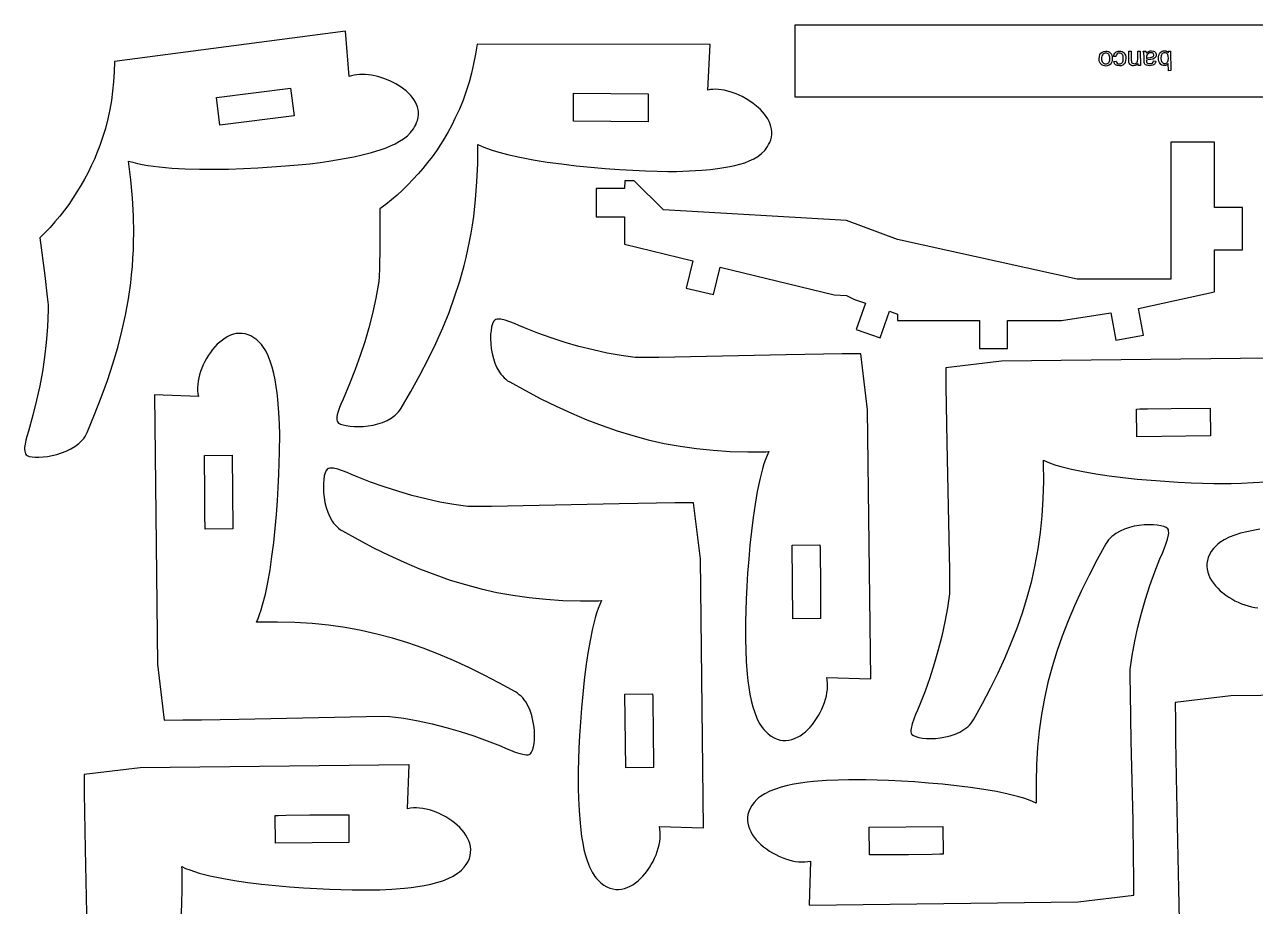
# Model space of a CAD drawing. Extents: x 592 to 1172, y 617 to 997.
# Drawn here: x 884.7 to 996.6, y 723.2 to 803.4 of the extents above; entities that cross this region are included whole.
import ezdxf

# ---------------------------------------------------------------- set-up
doc = ezdxf.new("R2010")
doc.units = 0
doc.layers.add('Default Layer', color=1, linetype='CONTINUOUS')

msp = doc.modelspace()

# ---------------------------------------------------------------- linework, layer by layer
at = {"layer": 'Default Layer'}
for points in [[(914.61, 791.34), (915.38, 791.52), (916.23, 791.73), (917.11, 792), (917.55, 792.16), (917.97, 792.33), (918.39, 792.53), (918.78, 792.75), (919.15, 792.99), (919.49, 793.26), (919.79, 793.56), (920.04, 793.89), (920.15, 794.07), (920.25, 794.26), (920.33, 794.45), (920.4, 794.65), (920.46, 794.91), (920.49, 795.16), (920.49, 795.4), (920.46, 795.64), (920.4, 795.87), (920.32, 796.1), (920.22, 796.32), (920.09, 796.54), (919.94, 796.75), (919.77, 796.95), (919.59, 797.14), (919.38, 797.33), (919.17, 797.5), (918.94, 797.67), (918.44, 797.97), (917.91, 798.24), (917.36, 798.46), (916.79, 798.63), (916.23, 798.75), (915.67, 798.81), (915.14, 798.82), (914.89, 798.8), (914.65, 798.76), (914.42, 798.71), (914.2, 798.64), (913.85, 802.76), (892.85, 800), (892.82, 799.06), (892.76, 798.17), (892.69, 797.31), (892.58, 796.47), (892.44, 795.63), (892.26, 794.78), (892.03, 793.92), (891.75, 793.01), (891.53, 792.38), (891.29, 791.75), (891.03, 791.13), (890.75, 790.52), (890.46, 789.91), (890.14, 789.31), (889.8, 788.72), (889.45, 788.15), (889.08, 787.58), (888.7, 787.02), (888.3, 786.48), (887.88, 785.95), (887.45, 785.43), (887, 784.93), (886.54, 784.44), (886.06, 783.97), (886.52, 780.56), (886.75, 778.61), (886.82, 777.88), (886.84, 777.43), (886.77, 775.89), (886.65, 774.46), (886.5, 773.12), (886.31, 771.82), (886.07, 770.54), (885.78, 769.23), (885.44, 767.86), (885.04, 766.4), (884.89, 765.92), (884.81, 765.59), (884.73, 765.24), (884.69, 764.91), (884.69, 764.75), (884.7, 764.6), (884.73, 764.47), (884.77, 764.35), (884.84, 764.26), (884.93, 764.19), (885.11, 764.12), (885.36, 764.07), (885.65, 764.05), (885.99, 764.05), (886.37, 764.07), (886.77, 764.11), (887.19, 764.19), (887.62, 764.29), (888.05, 764.43), (888.47, 764.59), (888.88, 764.79), (889.26, 765.01), (889.61, 765.28), (889.92, 765.58), (890.06, 765.74), (890.18, 765.92), (890.29, 766.1), (890.38, 766.29), (891.05, 767.91), (891.66, 769.48), (892.22, 771.02), (892.72, 772.53), (893.16, 774.01), (893.54, 775.49), (893.87, 776.95), (894.13, 778.42), (894.34, 779.89), (894.42, 780.63), (894.49, 781.37), (894.54, 782.12), (894.58, 782.88), (894.6, 783.64), (894.61, 784.41), (894.58, 785.98), (894.49, 787.59), (894.34, 789.24), (894.13, 790.95), (894.52, 790.84), (894.94, 790.73), (895.39, 790.64), (895.88, 790.55), (896.93, 790.42), (898.08, 790.32), (899.3, 790.25), (900.58, 790.22), (901.9, 790.21), (903.24, 790.23), (904.58, 790.28), (905.9, 790.34), (907.18, 790.42), (908.4, 790.51), (909.55, 790.61), (910.61, 790.71), (911.55, 790.83), (912.36, 790.94), (914.61, 791.34)], [(954.76, 803.35), (1021.53, 803.35), (1021.53, 796.75), (954.76, 796.75), (954.76, 803.35)], [(946.26, 790.12), (947.04, 790.2), (947.91, 790.3), (948.82, 790.45), (949.28, 790.54), (949.73, 790.66), (950.16, 790.8), (950.58, 790.97), (950.98, 791.16), (951.35, 791.38), (951.68, 791.64), (951.98, 791.93), (952.11, 792.1), (952.23, 792.27), (952.34, 792.45), (952.44, 792.64), (952.53, 792.88), (952.59, 793.13), (952.62, 793.37), (952.63, 793.61), (952.6, 793.85), (952.55, 794.09), (952.48, 794.32), (952.38, 794.55), (952.26, 794.78), (952.12, 795), (951.96, 795.21), (951.78, 795.42), (951.59, 795.63), (951.39, 795.82), (950.94, 796.19), (950.44, 796.52), (949.92, 796.81), (949.39, 797.06), (948.84, 797.25), (948.3, 797.39), (947.78, 797.46), (947.52, 797.48), (947.28, 797.47), (947.05, 797.45), (946.82, 797.41), (947.02, 801.55), (925.84, 801.58), (925.68, 800.66), (925.51, 799.79), (925.32, 798.95), (925.1, 798.13), (924.85, 797.31), (924.56, 796.5), (924.22, 795.67), (923.82, 794.81), (923.52, 794.21), (923.2, 793.62), (922.86, 793.04), (922.5, 792.47), (922.13, 791.9), (921.73, 791.35), (921.33, 790.82), (920.9, 790.29), (920.46, 789.78), (920, 789.28), (919.53, 788.79), (919.05, 788.32), (918.55, 787.86), (918.04, 787.42), (917.52, 787), (916.98, 786.6), (916.98, 783.16), (916.96, 781.2), (916.93, 780.46), (916.89, 780.02), (916.61, 778.5), (916.31, 777.1), (915.98, 775.79), (915.62, 774.53), (915.21, 773.28), (914.75, 772.02), (914.23, 770.71), (913.64, 769.32), (913.44, 768.86), (913.31, 768.55), (913.19, 768.21), (913.1, 767.88), (913.08, 767.73), (913.07, 767.58), (913.08, 767.45), (913.11, 767.33), (913.16, 767.23), (913.24, 767.15), (913.42, 767.05), (913.65, 766.97), (913.94, 766.91), (914.28, 766.86), (914.65, 766.83), (915.06, 766.83), (915.48, 766.84), (915.92, 766.89), (916.37, 766.96), (916.81, 767.07), (917.24, 767.21), (917.65, 767.39), (918.03, 767.6), (918.38, 767.86), (918.53, 768), (918.68, 768.16), (918.81, 768.33), (918.92, 768.5), (919.8, 770.02), (920.62, 771.49), (921.37, 772.94), (922.07, 774.37), (922.7, 775.79), (923.28, 777.2), (923.79, 778.61), (924.25, 780.03), (924.65, 781.46), (924.83, 782.18), (925, 782.91), (925.15, 783.65), (925.28, 784.39), (925.41, 785.14), (925.52, 785.91), (925.7, 787.46), (925.82, 789.07), (925.89, 790.73), (925.91, 792.45), (926.28, 792.28), (926.68, 792.13), (927.12, 791.97), (927.59, 791.83), (928.61, 791.55), (929.73, 791.3), (930.94, 791.07), (932.2, 790.87), (933.51, 790.69), (934.84, 790.53), (936.17, 790.4), (937.49, 790.28), (938.77, 790.19), (940, 790.12), (941.15, 790.07), (942.21, 790.03), (943.16, 790.02), (943.97, 790.02), (946.26, 790.12)], [(983.59, 800.27), (983.58, 800.1), (983.55, 799.96), (983.49, 799.84), (983.4, 799.74), (983.31, 799.68), (983.22, 799.63), (983.11, 799.6), (983, 799.59), (982.87, 799.6), (982.75, 799.64), (982.65, 799.69), (982.56, 799.77), (982.49, 799.86), (982.43, 799.97), (982.4, 800.1), (982.39, 800.24), (982.41, 800.47), (982.46, 800.63), (982.55, 800.76), (982.68, 800.86), (982.82, 800.92), (982.99, 800.94), (983.11, 800.93), (983.23, 800.9), (983.33, 800.84), (983.42, 800.77), (983.5, 800.67), (983.55, 800.56), (983.58, 800.42), (983.59, 800.27)], [(983.37, 800.27), (983.36, 800.39), (983.34, 800.49), (983.31, 800.57), (983.26, 800.64), (983.2, 800.69), (983.14, 800.73), (983.07, 800.75), (982.99, 800.76), (982.91, 800.75), (982.84, 800.73), (982.77, 800.69), (982.72, 800.63), (982.67, 800.56), (982.64, 800.48), (982.62, 800.38), (982.61, 800.26), (982.62, 800.15), (982.64, 800.05), (982.67, 799.97), (982.72, 799.9), (982.78, 799.84), (982.85, 799.81), (982.92, 799.78), (982.99, 799.78), (983.07, 799.78), (983.14, 799.81), (983.21, 799.85), (983.27, 799.9), (983.31, 799.97), (983.35, 800.05), (983.36, 800.15), (983.37, 800.27)], [(983.91, 800.45), (983.7, 800.47), (983.72, 800.58), (983.76, 800.67), (983.81, 800.75), (983.87, 800.82), (983.95, 800.87), (984.03, 800.91), (984.13, 800.94), (984.23, 800.95), (984.35, 800.94), (984.47, 800.91), (984.57, 800.85), (984.65, 800.78), (984.72, 800.68), (984.78, 800.57), (984.81, 800.44), (984.82, 800.28), (984.8, 800.09), (984.75, 799.92), (984.67, 799.78), (984.54, 799.68), (984.4, 799.62), (984.24, 799.6), (984.05, 799.63), (983.96, 799.66), (983.89, 799.71), (983.83, 799.77), (983.78, 799.83), (983.75, 799.92), (983.72, 800.01), (983.93, 800.04), (983.97, 799.93), (984.04, 799.85), (984.13, 799.8), (984.23, 799.78), (984.31, 799.79), (984.38, 799.81), (984.44, 799.85), (984.49, 799.9), (984.54, 799.97), (984.57, 800.06), (984.59, 800.28), (984.57, 800.5), (984.54, 800.59), (984.49, 800.65), (984.44, 800.7), (984.38, 800.74), (984.31, 800.76), (984.23, 800.77), (984.11, 800.75), (984.02, 800.69), (983.95, 800.59), (983.91, 800.45)], [(986.13, 800.93), (986.14, 799.65), (985.94, 799.64), (985.94, 799.83), (985.86, 799.73), (985.77, 799.67), (985.66, 799.63), (985.53, 799.61), (985.42, 799.62), (985.32, 799.65), (985.23, 799.7), (985.17, 799.76), (985.13, 799.84), (985.1, 799.92), (985.09, 800.13), (985.08, 800.93), (985.3, 800.93), (985.31, 800.14), (985.32, 800.03), (985.33, 799.95), (985.37, 799.89), (985.43, 799.84), (985.5, 799.81), (985.58, 799.8), (985.71, 799.83), (985.82, 799.89), (985.86, 799.95), (985.89, 800.02), (985.92, 800.23), (985.91, 800.93), (986.13, 800.93)], [(986.67, 800.78), (986.79, 800.86), (986.9, 800.92), (987.02, 800.96), (987.14, 800.97), (987.33, 800.94), (987.41, 800.91), (987.47, 800.87), (987.52, 800.81), (987.56, 800.75), (987.58, 800.68), (987.59, 800.6), (987.58, 800.51), (987.54, 800.43), (987.49, 800.36), (987.43, 800.31), (987.28, 800.23), (987.08, 800.2), (986.85, 800.16), (986.69, 800.12), (986.69, 800.06), (986.71, 799.95), (986.75, 799.88), (986.86, 799.82), (987, 799.81), (987.14, 799.82), (987.23, 799.86), (987.3, 799.94), (987.34, 800.05), (987.55, 800.03), (987.52, 799.9), (987.46, 799.8), (987.38, 799.73), (987.27, 799.67), (987.13, 799.64), (986.97, 799.62), (986.82, 799.63), (986.7, 799.66), (986.61, 799.7), (986.55, 799.76), (986.51, 799.82), (986.48, 799.91), (986.47, 800.11), (986.47, 800.4), (986.45, 800.78), (986.4, 800.94), (986.63, 800.94), (986.67, 800.78)], [(986.69, 800.29), (986.84, 800.34), (987.05, 800.38), (987.24, 800.42), (987.29, 800.45), (987.32, 800.49), (987.35, 800.54), (987.35, 800.6), (987.34, 800.68), (987.29, 800.74), (987.2, 800.78), (987.09, 800.8), (986.97, 800.78), (986.87, 800.74), (986.78, 800.67), (986.72, 800.59), (986.7, 800.5), (986.69, 800.37), (986.69, 800.29)], [(988.69, 800.95), (988.89, 800.95), (988.9, 799.18), (988.69, 799.17), (988.68, 799.81), (988.61, 799.73), (988.53, 799.68), (988.43, 799.65), (988.33, 799.63), (988.21, 799.64), (988.1, 799.68), (988.01, 799.74), (987.93, 799.81), (987.87, 799.91), (987.82, 800.02), (987.79, 800.15), (987.78, 800.28), (987.79, 800.44), (987.82, 800.57), (987.87, 800.69), (987.94, 800.79), (988.02, 800.87), (988.12, 800.93), (988.22, 800.96), (988.33, 800.98), (988.44, 800.97), (988.53, 800.93), (988.62, 800.87), (988.69, 800.79), (988.69, 800.95)], [(988.7, 800.3), (988.68, 800.5), (988.63, 800.63), (988.57, 800.7), (988.51, 800.76), (988.43, 800.79), (988.35, 800.8), (988.28, 800.79), (988.22, 800.77), (988.16, 800.73), (988.1, 800.67), (988.06, 800.6), (988.03, 800.52), (988, 800.3), (988.03, 800.08), (988.06, 800), (988.11, 799.93), (988.22, 799.84), (988.28, 799.82), (988.35, 799.81), (988.42, 799.82), (988.48, 799.84), (988.54, 799.88), (988.59, 799.94), (988.64, 800.01), (988.67, 800.09), (988.7, 800.3)], [(902.45, 794.21), (902.13, 796.74), (908.87, 797.59), (909.2, 795.06), (902.45, 794.21)], [(934.59, 794.58), (934.6, 797.13), (941.4, 797.08), (941.39, 794.53), (934.59, 794.58)], [(988.91, 792.66), (988.9, 780.21), (980.4, 780.21), (964.06, 783.84), (959.42, 785.55), (942.79, 786.51), (940.1, 789.17), (939.25, 789.17), (939.24, 788.45), (936.67, 788.45), (936.66, 785.89), (939.24, 785.89), (939.24, 783.39), (945.44, 781.89), (944.84, 779.41), (947.32, 778.82), (947.92, 781.3), (958.31, 778.81), (959.42, 778.75), (960.16, 778.38), (961.14, 778.05), (960.31, 775.64), (962.49, 774.89), (963.32, 777.3), (964.06, 777.04), (964.06, 776.48), (971.52, 776.48), (971.52, 773.93), (974.07, 773.93), (974.07, 776.48), (978.98, 776.48), (983.46, 777.17), (983.92, 774.67), (986.43, 775.13), (985.98, 777.57), (992.89, 779.08), (992.89, 782.9), (995.44, 782.9), (995.44, 786.73), (992.89, 786.73), (992.89, 792.66), (988.91, 792.66)], [(953.94, 773.35), (946.69, 773.19), (942.36, 773.11), (940.89, 773.09), (940.21, 773.1), (938.94, 773.28), (937.65, 773.51), (936.37, 773.79), (935.09, 774.11), (933.83, 774.48), (932.58, 774.88), (931.35, 775.32), (930.15, 775.79), (929.63, 776.02), (929.24, 776.18), (928.81, 776.35), (928.38, 776.49), (927.98, 776.58), (927.8, 776.6), (927.65, 776.59), (927.53, 776.57), (927.43, 776.51), (927.32, 776.37), (927.23, 776.16), (927.15, 775.88), (927.1, 775.56), (927.06, 775.19), (927.05, 774.79), (927.07, 774.36), (927.12, 773.92), (927.2, 773.47), (927.31, 773.02), (927.45, 772.58), (927.64, 772.17), (927.86, 771.78), (927.99, 771.6), (928.13, 771.43), (928.28, 771.27), (928.44, 771.13), (928.61, 770.99), (928.8, 770.88), (930.22, 770.09), (931.63, 769.35), (933.03, 768.67), (934.42, 768.03), (935.8, 767.44), (937.19, 766.91), (938.58, 766.43), (939.98, 766), (941.4, 765.62), (942.83, 765.3), (944.29, 765.03), (945.77, 764.82), (947.29, 764.67), (948.85, 764.57), (950.44, 764.53), (952.08, 764.54), (952.35, 764.55), (952.2, 764.21), (952.05, 763.84), (951.91, 763.43), (951.78, 762.98), (951.53, 762.01), (951.31, 760.93), (951.1, 759.78), (950.93, 758.57), (950.77, 757.31), (950.64, 756.04), (950.53, 754.76), (950.43, 753.5), (950.36, 752.29), (950.3, 751.13), (950.23, 749.06), (950.23, 747.47), (950.26, 746.55), (950.3, 745.48), (950.39, 744.31), (950.46, 743.71), (950.54, 743.11), (950.64, 742.51), (950.76, 741.93), (950.91, 741.37), (951.08, 740.83), (951.27, 740.34), (951.49, 739.88), (951.75, 739.48), (951.89, 739.3), (952.04, 739.14), (952.3, 738.89), (952.57, 738.69), (952.84, 738.53), (953.11, 738.42), (953.38, 738.34), (953.64, 738.3), (953.91, 738.3), (954.18, 738.32), (954.44, 738.38), (954.7, 738.47), (954.95, 738.59), (955.2, 738.73), (955.44, 738.9), (955.68, 739.09), (955.9, 739.29), (956.12, 739.52), (956.33, 739.76), (956.52, 740.02), (956.7, 740.29), (956.88, 740.57), (957.03, 740.85), (957.18, 741.15), (957.3, 741.45), (957.42, 741.75), (957.51, 742.05), (957.59, 742.35), (957.64, 742.65), (957.68, 742.94), (957.7, 743.23), (957.7, 743.51), (957.67, 743.77), (957.62, 744.03), (961.6, 743.89), (961.62, 743.92), (961.34, 768.36), (960.73, 773.44), (959.03, 773.43), (957.33, 773.41), (953.94, 773.35)], [(904.17, 740.24), (911.42, 740.4), (915.75, 740.48), (917.22, 740.5), (917.9, 740.49), (919.17, 740.31), (920.46, 740.08), (921.74, 739.8), (923.01, 739.48), (924.28, 739.11), (925.53, 738.71), (926.76, 738.27), (927.96, 737.8), (928.48, 737.57), (928.87, 737.41), (929.3, 737.24), (929.73, 737.1), (930.13, 737.01), (930.3, 736.99), (930.46, 737), (930.58, 737.02), (930.68, 737.08), (930.79, 737.22), (930.88, 737.43), (930.96, 737.71), (931.01, 738.03), (931.05, 738.4), (931.05, 738.8), (931.04, 739.23), (930.99, 739.67), (930.91, 740.12), (930.8, 740.57), (930.65, 741.01), (930.47, 741.42), (930.25, 741.81), (930.12, 741.99), (929.98, 742.16), (929.83, 742.32), (929.67, 742.46), (929.49, 742.6), (929.31, 742.71), (927.88, 743.5), (926.48, 744.24), (925.08, 744.92), (923.69, 745.56), (922.31, 746.15), (920.92, 746.68), (919.53, 747.16), (918.13, 747.59), (916.71, 747.97), (915.28, 748.29), (913.82, 748.56), (912.33, 748.77), (910.82, 748.92), (909.26, 749.02), (907.67, 749.06), (906.03, 749.05), (905.76, 749.04), (905.91, 749.38), (906.06, 749.75), (906.2, 750.16), (906.33, 750.61), (906.58, 751.58), (906.8, 752.65), (907, 753.81), (907.18, 755.02), (907.34, 756.28), (907.47, 757.55), (907.58, 758.83), (907.68, 760.09), (907.75, 761.3), (907.81, 762.46), (907.87, 764.53), (907.88, 766.12), (907.85, 767.04), (907.8, 768.11), (907.72, 769.28), (907.65, 769.88), (907.57, 770.48), (907.47, 771.08), (907.35, 771.66), (907.2, 772.22), (907.03, 772.76), (906.84, 773.25), (906.61, 773.71), (906.36, 774.11), (906.22, 774.29), (906.07, 774.45), (905.81, 774.7), (905.54, 774.9), (905.27, 775.06), (905, 775.17), (904.73, 775.25), (904.46, 775.29), (904.2, 775.29), (903.93, 775.27), (903.67, 775.21), (903.41, 775.12), (903.16, 775), (902.91, 774.86), (902.67, 774.69), (902.43, 774.5), (902.21, 774.3), (901.99, 774.07), (901.78, 773.83), (901.59, 773.57), (901.4, 773.3), (901.23, 773.02), (901.08, 772.74), (900.93, 772.44), (900.8, 772.14), (900.69, 771.84), (900.6, 771.54), (900.52, 771.24), (900.46, 770.94), (900.43, 770.65), (900.41, 770.36), (900.41, 770.08), (900.44, 769.82), (900.49, 769.56), (896.51, 769.7), (896.49, 769.67), (896.77, 745.23), (897.38, 740.15), (899.08, 740.16), (900.77, 740.18), (904.17, 740.24)], [(992.52, 765.97), (985.82, 765.9), (985.8, 768.42), (986.08, 768.43), (986.79, 768.45), (988.94, 768.47), (992.5, 768.49), (992.52, 765.97)], [(903.57, 764.23), (903.63, 757.54), (901.11, 757.51), (901.1, 757.79), (901.08, 758.5), (901.06, 760.66), (901.04, 764.21), (903.57, 764.23)], [(938.74, 759.81), (931.48, 759.65), (927.15, 759.57), (925.68, 759.55), (925, 759.56), (923.73, 759.74), (922.44, 759.97), (921.16, 760.25), (919.89, 760.57), (918.62, 760.94), (917.37, 761.34), (916.14, 761.78), (914.94, 762.25), (914.42, 762.48), (914.03, 762.64), (913.6, 762.81), (913.17, 762.95), (912.77, 763.04), (912.6, 763.06), (912.44, 763.05), (912.32, 763.03), (912.22, 762.97), (912.11, 762.83), (912.02, 762.61), (911.94, 762.34), (911.89, 762.02), (911.86, 761.65), (911.85, 761.25), (911.86, 760.82), (911.91, 760.38), (911.99, 759.93), (912.1, 759.48), (912.25, 759.04), (912.43, 758.63), (912.65, 758.24), (912.78, 758.06), (912.92, 757.89), (913.07, 757.73), (913.23, 757.58), (913.41, 757.45), (913.59, 757.34), (915.02, 756.55), (916.42, 755.81), (917.82, 755.13), (919.21, 754.49), (920.59, 753.9), (921.98, 753.37), (923.37, 752.88), (924.77, 752.46), (926.19, 752.08), (927.62, 751.76), (929.08, 751.49), (930.57, 751.28), (932.08, 751.13), (933.64, 751.03), (935.23, 750.99), (936.87, 751), (937.14, 751.01), (936.99, 750.67), (936.84, 750.3), (936.7, 749.88), (936.57, 749.44), (936.32, 748.47), (936.1, 747.39), (935.9, 746.24), (935.72, 745.03), (935.56, 743.77), (935.43, 742.5), (935.32, 741.22), (935.22, 739.96), (935.15, 738.75), (935.09, 737.59), (935.03, 735.52), (935.02, 733.93), (935.05, 733.01), (935.1, 731.94), (935.19, 730.77), (935.25, 730.17), (935.33, 729.56), (935.43, 728.97), (935.55, 728.39), (935.7, 727.83), (935.87, 727.29), (936.06, 726.8), (936.29, 726.34), (936.54, 725.94), (936.68, 725.76), (936.83, 725.59), (937.09, 725.35), (937.36, 725.15), (937.63, 724.99), (937.9, 724.88), (938.17, 724.8), (938.44, 724.76), (938.7, 724.75), (938.97, 724.78), (939.23, 724.84), (939.49, 724.93), (939.75, 725.05), (939.99, 725.19), (940.23, 725.36), (940.47, 725.55), (940.69, 725.75), (940.91, 725.98), (941.12, 726.22), (941.31, 726.48), (941.5, 726.75), (941.67, 727.03), (941.83, 727.31), (941.97, 727.61), (942.1, 727.91), (942.21, 728.21), (942.3, 728.51), (942.38, 728.81), (942.44, 729.11), (942.47, 729.4), (942.49, 729.69), (942.49, 729.97), (942.46, 730.23), (942.41, 730.49), (946.39, 730.35), (946.41, 730.37), (946.13, 754.82), (945.52, 759.9), (943.82, 759.89), (942.13, 759.87), (938.74, 759.81)], [(985.47, 731.02), (985.31, 738.27), (985.23, 742.6), (985.21, 744.07), (985.22, 744.75), (985.4, 746.02), (985.63, 747.31), (985.91, 748.59), (986.23, 749.87), (986.6, 751.13), (987, 752.38), (987.44, 753.61), (987.91, 754.81), (988.14, 755.33), (988.3, 755.72), (988.47, 756.15), (988.61, 756.58), (988.7, 756.98), (988.72, 757.15), (988.71, 757.31), (988.69, 757.43), (988.63, 757.53), (988.49, 757.64), (988.28, 757.73), (988, 757.81), (987.68, 757.86), (987.31, 757.9), (986.91, 757.9), (986.48, 757.89), (986.04, 757.84), (985.59, 757.76), (985.14, 757.65), (984.7, 757.51), (984.29, 757.32), (983.9, 757.1), (983.72, 756.97), (983.55, 756.83), (983.39, 756.68), (983.25, 756.52), (983.11, 756.34), (983, 756.16), (982.21, 754.73), (981.47, 753.33), (980.79, 751.93), (980.15, 750.54), (979.56, 749.16), (979.03, 747.77), (978.55, 746.38), (978.12, 744.98), (977.74, 743.56), (977.42, 742.13), (977.15, 740.67), (976.94, 739.18), (976.79, 737.67), (976.69, 736.11), (976.65, 734.52), (976.66, 732.88), (976.67, 732.61), (976.33, 732.76), (975.96, 732.91), (975.55, 733.05), (975.1, 733.18), (974.13, 733.43), (973.06, 733.65), (971.9, 733.85), (970.69, 734.03), (969.43, 734.19), (968.16, 734.32), (966.88, 734.43), (965.63, 734.53), (964.41, 734.6), (963.25, 734.66), (961.18, 734.72), (959.59, 734.73), (958.67, 734.7), (957.6, 734.66), (956.43, 734.57), (955.83, 734.5), (955.23, 734.42), (954.63, 734.32), (954.05, 734.2), (953.49, 734.05), (952.95, 733.88), (952.46, 733.69), (952, 733.46), (951.6, 733.21), (951.42, 733.07), (951.26, 732.92), (951.01, 732.66), (950.81, 732.39), (950.65, 732.12), (950.54, 731.85), (950.46, 731.58), (950.42, 731.31), (950.42, 731.05), (950.44, 730.78), (950.5, 730.52), (950.59, 730.26), (950.71, 730.01), (950.85, 729.76), (951.02, 729.52), (951.21, 729.28), (951.42, 729.06), (951.64, 728.84), (951.88, 728.63), (952.14, 728.44), (952.41, 728.25), (952.69, 728.08), (952.98, 727.93), (953.27, 727.78), (953.57, 727.66), (953.87, 727.54), (954.17, 727.45), (954.47, 727.37), (954.77, 727.31), (955.06, 727.28), (955.35, 727.26), (955.63, 727.26), (955.9, 727.29), (956.15, 727.34), (956.02, 723.36), (956.04, 723.34), (980.49, 723.62), (985.56, 724.23), (985.55, 725.93), (985.53, 727.62), (985.47, 731.02)], [(954.54, 749.36), (954.48, 756.05), (956.99, 756.08), (957.01, 755.8), (957.03, 755.09), (957.05, 752.93), (957.07, 749.38), (954.54, 749.36)], [(939.34, 735.82), (939.27, 742.51), (941.79, 742.54), (941.8, 742.25), (941.82, 741.55), (941.84, 739.39), (941.87, 735.84), (939.34, 735.82)], [(914.18, 729.02), (907.49, 728.96), (907.47, 731.47), (907.75, 731.49), (908.45, 731.5), (910.61, 731.53), (914.16, 731.55), (914.18, 729.02)], [(961.48, 730.42), (968.17, 730.48), (968.2, 727.97), (967.92, 727.95), (967.21, 727.93), (965.06, 727.91), (961.5, 727.89), (961.48, 730.42)]]:
    msp.add_lwpolyline(points, close=True, dxfattribs=at)
for points in [[(997.96, 773.04), (973.51, 772.76), (968.44, 772.15), (968.45, 770.45), (968.47, 768.76), (968.53, 765.36), (968.53, 765.36), (968.69, 758.11), (968.77, 753.78), (968.78, 752.31), (968.78, 751.63), (968.6, 750.36), (968.37, 749.07), (968.09, 747.79), (967.76, 746.52), (967.4, 745.25), (966.99, 744), (966.56, 742.77), (966.09, 741.57), (965.86, 741.05), (965.69, 740.66), (965.53, 740.23), (965.39, 739.8), (965.3, 739.4), (965.28, 739.23), (965.28, 739.07), (965.31, 738.95), (965.37, 738.85), (965.51, 738.74), (965.72, 738.65), (966, 738.57), (966.32, 738.52), (966.69, 738.48), (967.09, 738.48), (967.52, 738.49), (967.96, 738.54), (968.41, 738.62), (968.86, 738.73), (969.29, 738.88), (969.71, 739.06), (970.1, 739.28), (970.28, 739.41), (970.45, 739.55), (970.61, 739.7), (970.75, 739.86), (970.88, 740.04), (971, 740.22), (971.79, 741.65), (972.52, 743.05), (973.21, 744.45), (973.85, 745.84), (974.43, 747.22), (974.97, 748.61), (975.45, 750), (975.88, 751.4), (976.26, 752.82), (976.58, 754.25), (976.84, 755.71), (977.06, 757.2), (977.21, 758.71), (977.31, 760.27), (977.35, 761.86), (977.33, 763.5), (977.33, 763.77), (977.67, 763.62), (978.04, 763.47), (978.45, 763.33), (978.9, 763.2), (979.87, 762.95), (980.94, 762.73), (982.1, 762.53), (983.31, 762.35), (984.56, 762.19), (985.84, 762.06), (987.12, 761.95), (988.37, 761.85), (989.59, 761.78), (990.75, 761.72), (992.82, 761.66), (994.41, 761.65), (995.33, 761.68), (996.4, 761.73), (997.57, 761.81)], [(996.99, 757.49), (996.4, 757.39), (995.81, 757.27), (995.25, 757.13), (994.72, 756.96), (994.22, 756.76), (993.77, 756.54), (993.36, 756.28), (993.18, 756.14), (993.02, 755.99), (992.78, 755.73), (992.58, 755.47), (992.42, 755.2), (992.3, 754.93), (992.23, 754.66), (992.19, 754.39), (992.18, 754.12), (992.21, 753.86), (992.27, 753.59), (992.36, 753.33), (992.47, 753.08), (992.62, 752.83), (992.78, 752.59), (992.97, 752.36), (993.18, 752.13), (993.41, 751.91), (993.65, 751.71), (993.9, 751.51), (994.17, 751.33), (994.45, 751.16), (994.74, 751), (995.03, 750.86), (995.33, 750.73), (995.63, 750.62), (995.94, 750.52), (996.24, 750.45), (996.54, 750.39), (996.83, 750.35)], [(1018.83, 742.64), (994.38, 742.36), (989.31, 741.74), (989.32, 740.05), (989.34, 738.35), (989.4, 734.96), (989.4, 734.96), (989.56, 727.7), (989.64, 723.38), (989.66, 721.91)], [(898.88, 721.77), (898.98, 723.32), (899.02, 724.92), (899, 726.56), (898.99, 726.83), (899.33, 726.67), (899.71, 726.53), (900.12, 726.39), (900.56, 726.25), (901.53, 726), (902.61, 725.78), (903.76, 725.58), (904.98, 725.4), (906.23, 725.25), (907.51, 725.11), (908.78, 725), (910.04, 724.91), (911.26, 724.83), (912.42, 724.77), (914.48, 724.71), (916.08, 724.71), (916.99, 724.73), (918.07, 724.78), (919.23, 724.87), (919.84, 724.93), (920.44, 725.02), (921.03, 725.12), (921.62, 725.24), (922.18, 725.38), (922.71, 725.55), (923.21, 725.75), (923.66, 725.97), (924.06, 726.23), (924.24, 726.37), (924.41, 726.51), (924.65, 726.78), (924.85, 727.04), (925.01, 727.31), (925.13, 727.58), (925.2, 727.85), (925.24, 728.12), (925.25, 728.39), (925.22, 728.65), (925.16, 728.92), (925.07, 729.17), (924.95, 729.43), (924.81, 729.68), (924.64, 729.92), (924.46, 730.15), (924.25, 730.38), (924.02, 730.59), (923.78, 730.8), (923.52, 731), (923.26, 731.18), (922.98, 731.35), (922.69, 731.51), (922.39, 731.65), (922.1, 731.78), (921.79, 731.89), (921.49, 731.99), (921.19, 732.06), (920.89, 732.12), (920.6, 732.16), (920.31, 732.18), (920.04, 732.17), (919.77, 732.15), (919.51, 732.1), (919.65, 736.08), (919.63, 736.09), (895.18, 735.82), (890.1, 735.2), (890.11, 733.51), (890.13, 731.81), (890.19, 728.42), (890.19, 728.42), (890.35, 721.16)]]:
    msp.add_lwpolyline(points, dxfattribs=at)

doc.saveas('drawing.dxf')
